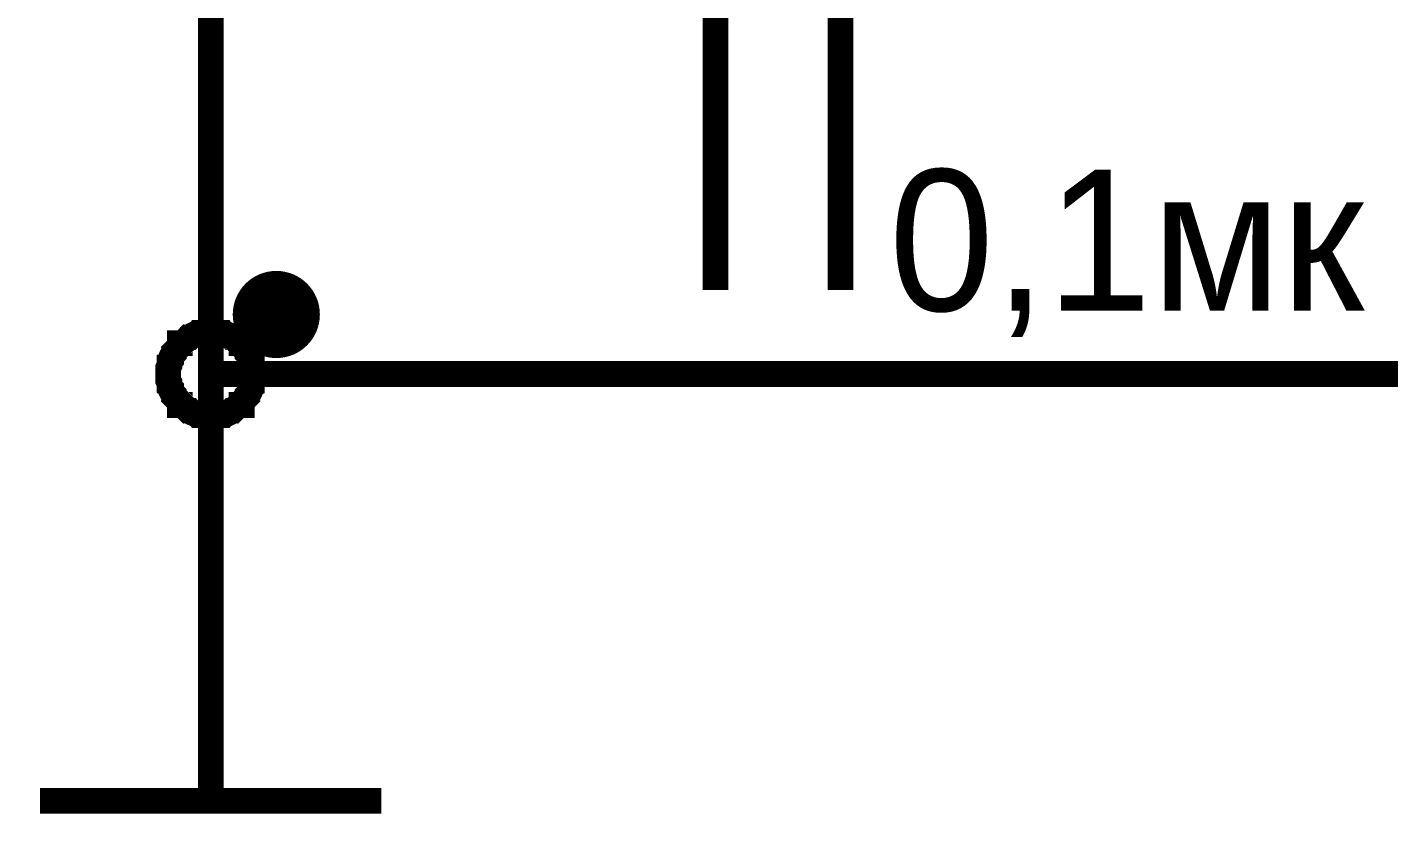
# Model space of a CAD drawing. Extents: x 7 to 406, y 3 to 288.
# Drawn here: x 33.6 to 49.47, y 117.68 to 126.85 of the extents above; entities that cross this region are included whole.
import ezdxf

# ---------------------------------------------------------------- set-up
doc = ezdxf.new("R2010")
doc.units = 0
doc.layers.add('SHEET', color=255, linetype='CONTINUOUS')

msp = doc.modelspace()

# ---------------------------------------------------------------- linework, layer by layer
at = {"layer": 'SHEET', "const_width": 0.3}
for points in [[(35.736, 122.806), (35.736, 127.696)], [(41.621, 123.784), (41.621, 127.696)], [(43.079, 123.784), (43.079, 127.696)], [(35.239, 122.806), (35.239, 122.823), (35.239, 122.857), (35.239, 122.874), (35.256, 122.909), (35.256, 122.926), (35.256, 122.96), (35.273, 122.977), (35.273, 122.994), (35.29, 123.029), (35.307, 123.046), (35.307, 123.063), (35.324, 123.08), (35.342, 123.097), (35.359, 123.114), (35.376, 123.132), (35.376, 123.166), (35.41, 123.166), (35.427, 123.183), (35.445, 123.2), (35.462, 123.217), (35.479, 123.235), (35.496, 123.235), (35.513, 123.252), (35.548, 123.269), (35.565, 123.269), (35.582, 123.286), (35.616, 123.286), (35.633, 123.286), (35.668, 123.303), (35.685, 123.303), (35.719, 123.303), (35.736, 123.303)], [(35.239, 122.806), (35.239, 122.823), (35.239, 122.857), (35.239, 122.874), (35.256, 122.909), (35.256, 122.926), (35.256, 122.96), (35.273, 122.977), (35.273, 122.994), (35.29, 123.029), (35.307, 123.046), (35.307, 123.063), (35.324, 123.08), (35.342, 123.097), (35.359, 123.114), (35.376, 123.132), (35.376, 123.166), (35.41, 123.166), (35.427, 123.183), (35.445, 123.2), (35.462, 123.217), (35.479, 123.235), (35.496, 123.235), (35.513, 123.252), (35.548, 123.269), (35.565, 123.269), (35.582, 123.286), (35.616, 123.286), (35.633, 123.286), (35.668, 123.303), (35.685, 123.303), (35.719, 123.303), (35.736, 123.303)], [(35.239, 122.806), (35.239, 122.823), (35.239, 122.857), (35.239, 122.874), (35.256, 122.909), (35.256, 122.926), (35.256, 122.96), (35.273, 122.977), (35.273, 122.994), (35.29, 123.029), (35.307, 123.046), (35.307, 123.063), (35.324, 123.08), (35.342, 123.097), (35.359, 123.114), (35.376, 123.132), (35.376, 123.166), (35.41, 123.166), (35.427, 123.183), (35.445, 123.2), (35.462, 123.217), (35.479, 123.235), (35.496, 123.235), (35.513, 123.252), (35.548, 123.269), (35.565, 123.269), (35.582, 123.286), (35.616, 123.286), (35.633, 123.286), (35.668, 123.303), (35.685, 123.303), (35.719, 123.303), (35.736, 123.303)], [(35.239, 122.806), (35.239, 122.823), (35.239, 122.857), (35.239, 122.874), (35.256, 122.909), (35.256, 122.926), (35.256, 122.96), (35.273, 122.977), (35.273, 122.994), (35.29, 123.029), (35.307, 123.046), (35.307, 123.063), (35.324, 123.08), (35.342, 123.097), (35.359, 123.114), (35.376, 123.132), (35.376, 123.166), (35.41, 123.166), (35.427, 123.183), (35.445, 123.2), (35.462, 123.217), (35.479, 123.235), (35.496, 123.235), (35.513, 123.252), (35.548, 123.269), (35.565, 123.269), (35.582, 123.286), (35.616, 123.286), (35.633, 123.286), (35.668, 123.303), (35.685, 123.303), (35.719, 123.303), (35.736, 123.303)], [(35.239, 122.806), (35.239, 122.823), (35.239, 122.857), (35.239, 122.874), (35.256, 122.909), (35.256, 122.926), (35.256, 122.96), (35.273, 122.977), (35.273, 122.994), (35.29, 123.029), (35.307, 123.046), (35.307, 123.063), (35.324, 123.08), (35.342, 123.097), (35.359, 123.114), (35.376, 123.132), (35.376, 123.166), (35.41, 123.166), (35.427, 123.183), (35.445, 123.2), (35.462, 123.217), (35.479, 123.235), (35.496, 123.235), (35.513, 123.252), (35.548, 123.269), (35.565, 123.269), (35.582, 123.286), (35.616, 123.286), (35.633, 123.286), (35.668, 123.303), (35.685, 123.303), (35.719, 123.303), (35.736, 123.303)], [(35.239, 122.806), (35.239, 122.823), (35.239, 122.857), (35.239, 122.874), (35.256, 122.909), (35.256, 122.926), (35.256, 122.96), (35.273, 122.977), (35.273, 122.994), (35.29, 123.029), (35.307, 123.046), (35.307, 123.063), (35.324, 123.08), (35.342, 123.097), (35.359, 123.114), (35.376, 123.132), (35.376, 123.166), (35.41, 123.166), (35.427, 123.183), (35.445, 123.2), (35.462, 123.217), (35.479, 123.235), (35.496, 123.235), (35.513, 123.252), (35.548, 123.269), (35.565, 123.269), (35.582, 123.286), (35.616, 123.286), (35.633, 123.286), (35.668, 123.303), (35.685, 123.303), (35.719, 123.303), (35.736, 123.303)], [(35.239, 122.806), (35.239, 122.823), (35.239, 122.857), (35.239, 122.874), (35.256, 122.909), (35.256, 122.926), (35.256, 122.96), (35.273, 122.977), (35.273, 122.994), (35.29, 123.029), (35.307, 123.046), (35.307, 123.063), (35.324, 123.08), (35.342, 123.097), (35.359, 123.114), (35.376, 123.132), (35.376, 123.166), (35.41, 123.166), (35.427, 123.183), (35.445, 123.2), (35.462, 123.217), (35.479, 123.235), (35.496, 123.235), (35.513, 123.252), (35.548, 123.269), (35.565, 123.269), (35.582, 123.286), (35.616, 123.286), (35.633, 123.286), (35.668, 123.303), (35.685, 123.303), (35.719, 123.303), (35.736, 123.303)], [(35.239, 122.806), (35.239, 122.823), (35.239, 122.857), (35.239, 122.874), (35.256, 122.909), (35.256, 122.926), (35.256, 122.96), (35.273, 122.977), (35.273, 122.994), (35.29, 123.029), (35.307, 123.046), (35.307, 123.063), (35.324, 123.08), (35.342, 123.097), (35.359, 123.114), (35.376, 123.132), (35.376, 123.166), (35.41, 123.166), (35.427, 123.183), (35.445, 123.2), (35.462, 123.217), (35.479, 123.235), (35.496, 123.235), (35.513, 123.252), (35.548, 123.269), (35.565, 123.269), (35.582, 123.286), (35.616, 123.286), (35.633, 123.286), (35.668, 123.303), (35.685, 123.303), (35.719, 123.303), (35.736, 123.303)], [(35.239, 122.806), (35.239, 122.823), (35.239, 122.857), (35.239, 122.874), (35.256, 122.909), (35.256, 122.926), (35.256, 122.96), (35.273, 122.977), (35.273, 122.994), (35.29, 123.029), (35.307, 123.046), (35.307, 123.063), (35.324, 123.08), (35.342, 123.097), (35.359, 123.114), (35.376, 123.132), (35.376, 123.166), (35.41, 123.166), (35.427, 123.183), (35.445, 123.2), (35.462, 123.217), (35.479, 123.235), (35.496, 123.235), (35.513, 123.252), (35.548, 123.269), (35.565, 123.269), (35.582, 123.286), (35.616, 123.286), (35.633, 123.286), (35.668, 123.303), (35.685, 123.303), (35.719, 123.303), (35.736, 123.303)], [(35.239, 122.806), (35.239, 122.823), (35.239, 122.857), (35.239, 122.874), (35.256, 122.909), (35.256, 122.926), (35.256, 122.96), (35.273, 122.977), (35.273, 122.994), (35.29, 123.029), (35.307, 123.046), (35.307, 123.063), (35.324, 123.08), (35.342, 123.097), (35.359, 123.114), (35.376, 123.132), (35.376, 123.166), (35.41, 123.166), (35.427, 123.183), (35.445, 123.2), (35.462, 123.217), (35.479, 123.235), (35.496, 123.235), (35.513, 123.252), (35.548, 123.269), (35.565, 123.269), (35.582, 123.286), (35.616, 123.286), (35.633, 123.286), (35.668, 123.303), (35.685, 123.303), (35.719, 123.303), (35.736, 123.303)], [(35.239, 122.806), (35.239, 122.823), (35.239, 122.857), (35.239, 122.874), (35.256, 122.909), (35.256, 122.926), (35.256, 122.96), (35.273, 122.977), (35.273, 122.994), (35.29, 123.029), (35.307, 123.046), (35.307, 123.063), (35.324, 123.08), (35.342, 123.097), (35.359, 123.114), (35.376, 123.132), (35.376, 123.166), (35.41, 123.166), (35.427, 123.183), (35.445, 123.2), (35.462, 123.217), (35.479, 123.235), (35.496, 123.235), (35.513, 123.252), (35.548, 123.269), (35.565, 123.269), (35.582, 123.286), (35.616, 123.286), (35.633, 123.286), (35.668, 123.303), (35.685, 123.303), (35.719, 123.303), (35.736, 123.303)], [(35.239, 122.806), (35.239, 122.823), (35.239, 122.857), (35.239, 122.874), (35.256, 122.909), (35.256, 122.926), (35.256, 122.96), (35.273, 122.977), (35.273, 122.994), (35.29, 123.029), (35.307, 123.046), (35.307, 123.063), (35.324, 123.08), (35.342, 123.097), (35.359, 123.114), (35.376, 123.132), (35.376, 123.166), (35.41, 123.166), (35.427, 123.183), (35.445, 123.2), (35.462, 123.217), (35.479, 123.235), (35.496, 123.235), (35.513, 123.252), (35.548, 123.269), (35.565, 123.269), (35.582, 123.286), (35.616, 123.286), (35.633, 123.286), (35.668, 123.303), (35.685, 123.303), (35.719, 123.303), (35.736, 123.303)], [(35.736, 123.303), (35.736, 123.303)], [(35.736, 123.303), (35.753, 123.303), (35.788, 123.303), (35.805, 123.303), (35.839, 123.286), (35.856, 123.286), (35.891, 123.286), (35.908, 123.269), (35.925, 123.269), (35.959, 123.252), (35.976, 123.235), (35.994, 123.235), (36.011, 123.217), (36.028, 123.2), (36.045, 123.183), (36.062, 123.166), (36.097, 123.166), (36.097, 123.132), (36.114, 123.114), (36.131, 123.097), (36.148, 123.08), (36.165, 123.063), (36.165, 123.046), (36.182, 123.029), (36.199, 122.994), (36.199, 122.977), (36.217, 122.96), (36.217, 122.926), (36.217, 122.909), (36.234, 122.874), (36.234, 122.857), (36.234, 122.823), (36.234, 122.806)], [(35.736, 123.303), (35.736, 123.303)], [(35.736, 123.303), (35.753, 123.303), (35.788, 123.303), (35.805, 123.303), (35.839, 123.286), (35.856, 123.286), (35.891, 123.286), (35.908, 123.269), (35.925, 123.269), (35.959, 123.252), (35.976, 123.235), (35.994, 123.235), (36.011, 123.217), (36.028, 123.2), (36.045, 123.183), (36.062, 123.166), (36.097, 123.166), (36.097, 123.132), (36.114, 123.114), (36.131, 123.097), (36.148, 123.08), (36.165, 123.063), (36.165, 123.046), (36.182, 123.029), (36.199, 122.994), (36.199, 122.977), (36.217, 122.96), (36.217, 122.926), (36.217, 122.909), (36.234, 122.874), (36.234, 122.857), (36.234, 122.823), (36.234, 122.806)], [(35.736, 123.303), (35.736, 123.303)], [(35.736, 123.303), (35.753, 123.303), (35.788, 123.303), (35.805, 123.303), (35.839, 123.286), (35.856, 123.286), (35.891, 123.286), (35.908, 123.269), (35.925, 123.269), (35.959, 123.252), (35.976, 123.235), (35.994, 123.235), (36.011, 123.217), (36.028, 123.2), (36.045, 123.183), (36.062, 123.166), (36.097, 123.166), (36.097, 123.132), (36.114, 123.114), (36.131, 123.097), (36.148, 123.08), (36.165, 123.063), (36.165, 123.046), (36.182, 123.029), (36.199, 122.994), (36.199, 122.977), (36.217, 122.96), (36.217, 122.926), (36.217, 122.909), (36.234, 122.874), (36.234, 122.857), (36.234, 122.823), (36.234, 122.806)], [(35.736, 123.303), (35.736, 123.303)], [(35.736, 123.303), (35.753, 123.303), (35.788, 123.303), (35.805, 123.303), (35.839, 123.286), (35.856, 123.286), (35.891, 123.286), (35.908, 123.269), (35.925, 123.269), (35.959, 123.252), (35.976, 123.235), (35.994, 123.235), (36.011, 123.217), (36.028, 123.2), (36.045, 123.183), (36.062, 123.166), (36.097, 123.166), (36.097, 123.132), (36.114, 123.114), (36.131, 123.097), (36.148, 123.08), (36.165, 123.063), (36.165, 123.046), (36.182, 123.029), (36.199, 122.994), (36.199, 122.977), (36.217, 122.96), (36.217, 122.926), (36.217, 122.909), (36.234, 122.874), (36.234, 122.857), (36.234, 122.823), (36.234, 122.806)], [(35.736, 123.303), (35.736, 123.303)], [(35.736, 123.303), (35.753, 123.303), (35.788, 123.303), (35.805, 123.303), (35.839, 123.286), (35.856, 123.286), (35.891, 123.286), (35.908, 123.269), (35.925, 123.269), (35.959, 123.252), (35.976, 123.235), (35.994, 123.235), (36.011, 123.217), (36.028, 123.2), (36.045, 123.183), (36.062, 123.166), (36.097, 123.166), (36.097, 123.132), (36.114, 123.114), (36.131, 123.097), (36.148, 123.08), (36.165, 123.063), (36.165, 123.046), (36.182, 123.029), (36.199, 122.994), (36.199, 122.977), (36.217, 122.96), (36.217, 122.926), (36.217, 122.909), (36.234, 122.874), (36.234, 122.857), (36.234, 122.823), (36.234, 122.806)], [(35.736, 123.303), (35.736, 123.303)], [(35.736, 123.303), (35.753, 123.303), (35.788, 123.303), (35.805, 123.303), (35.839, 123.286), (35.856, 123.286), (35.891, 123.286), (35.908, 123.269), (35.925, 123.269), (35.959, 123.252), (35.976, 123.235), (35.994, 123.235), (36.011, 123.217), (36.028, 123.2), (36.045, 123.183), (36.062, 123.166), (36.097, 123.166), (36.097, 123.132), (36.114, 123.114), (36.131, 123.097), (36.148, 123.08), (36.165, 123.063), (36.165, 123.046), (36.182, 123.029), (36.199, 122.994), (36.199, 122.977), (36.217, 122.96), (36.217, 122.926), (36.217, 122.909), (36.234, 122.874), (36.234, 122.857), (36.234, 122.823), (36.234, 122.806)], [(35.736, 123.303), (35.736, 123.303)], [(35.736, 123.303), (35.753, 123.303), (35.788, 123.303), (35.805, 123.303), (35.839, 123.286), (35.856, 123.286), (35.891, 123.286), (35.908, 123.269), (35.925, 123.269), (35.959, 123.252), (35.976, 123.235), (35.994, 123.235), (36.011, 123.217), (36.028, 123.2), (36.045, 123.183), (36.062, 123.166), (36.097, 123.166), (36.097, 123.132), (36.114, 123.114), (36.131, 123.097), (36.148, 123.08), (36.165, 123.063), (36.165, 123.046), (36.182, 123.029), (36.199, 122.994), (36.199, 122.977), (36.217, 122.96), (36.217, 122.926), (36.217, 122.909), (36.234, 122.874), (36.234, 122.857), (36.234, 122.823), (36.234, 122.806)], [(35.736, 123.303), (35.736, 123.303)], [(35.736, 123.303), (35.753, 123.303), (35.788, 123.303), (35.805, 123.303), (35.839, 123.286), (35.856, 123.286), (35.891, 123.286), (35.908, 123.269), (35.925, 123.269), (35.959, 123.252), (35.976, 123.235), (35.994, 123.235), (36.011, 123.217), (36.028, 123.2), (36.045, 123.183), (36.062, 123.166), (36.097, 123.166), (36.097, 123.132), (36.114, 123.114), (36.131, 123.097), (36.148, 123.08), (36.165, 123.063), (36.165, 123.046), (36.182, 123.029), (36.199, 122.994), (36.199, 122.977), (36.217, 122.96), (36.217, 122.926), (36.217, 122.909), (36.234, 122.874), (36.234, 122.857), (36.234, 122.823), (36.234, 122.806)], [(35.736, 123.303), (35.736, 123.303)], [(35.736, 123.303), (35.753, 123.303), (35.788, 123.303), (35.805, 123.303), (35.839, 123.286), (35.856, 123.286), (35.891, 123.286), (35.908, 123.269), (35.925, 123.269), (35.959, 123.252), (35.976, 123.235), (35.994, 123.235), (36.011, 123.217), (36.028, 123.2), (36.045, 123.183), (36.062, 123.166), (36.097, 123.166), (36.097, 123.132), (36.114, 123.114), (36.131, 123.097), (36.148, 123.08), (36.165, 123.063), (36.165, 123.046), (36.182, 123.029), (36.199, 122.994), (36.199, 122.977), (36.217, 122.96), (36.217, 122.926), (36.217, 122.909), (36.234, 122.874), (36.234, 122.857), (36.234, 122.823), (36.234, 122.806)], [(35.736, 123.303), (35.736, 123.303)], [(35.736, 123.303), (35.753, 123.303), (35.788, 123.303), (35.805, 123.303), (35.839, 123.286), (35.856, 123.286), (35.891, 123.286), (35.908, 123.269), (35.925, 123.269), (35.959, 123.252), (35.976, 123.235), (35.994, 123.235), (36.011, 123.217), (36.028, 123.2), (36.045, 123.183), (36.062, 123.166), (36.097, 123.166), (36.097, 123.132), (36.114, 123.114), (36.131, 123.097), (36.148, 123.08), (36.165, 123.063), (36.165, 123.046), (36.182, 123.029), (36.199, 122.994), (36.199, 122.977), (36.217, 122.96), (36.217, 122.926), (36.217, 122.909), (36.234, 122.874), (36.234, 122.857), (36.234, 122.823), (36.234, 122.806)], [(35.736, 123.303), (35.736, 123.303)], [(35.736, 123.303), (35.753, 123.303), (35.788, 123.303), (35.805, 123.303), (35.839, 123.286), (35.856, 123.286), (35.891, 123.286), (35.908, 123.269), (35.925, 123.269), (35.959, 123.252), (35.976, 123.235), (35.994, 123.235), (36.011, 123.217), (36.028, 123.2), (36.045, 123.183), (36.062, 123.166), (36.097, 123.166), (36.097, 123.132), (36.114, 123.114), (36.131, 123.097), (36.148, 123.08), (36.165, 123.063), (36.165, 123.046), (36.182, 123.029), (36.199, 122.994), (36.199, 122.977), (36.217, 122.96), (36.217, 122.926), (36.217, 122.909), (36.234, 122.874), (36.234, 122.857), (36.234, 122.823), (36.234, 122.806)], [(35.736, 123.303), (35.736, 123.303)], [(35.736, 123.303), (35.753, 123.303), (35.788, 123.303), (35.805, 123.303), (35.839, 123.286), (35.856, 123.286), (35.891, 123.286), (35.908, 123.269), (35.925, 123.269), (35.959, 123.252), (35.976, 123.235), (35.994, 123.235), (36.011, 123.217), (36.028, 123.2), (36.045, 123.183), (36.062, 123.166), (36.097, 123.166), (36.097, 123.132), (36.114, 123.114), (36.131, 123.097), (36.148, 123.08), (36.165, 123.063), (36.165, 123.046), (36.182, 123.029), (36.199, 122.994), (36.199, 122.977), (36.217, 122.96), (36.217, 122.926), (36.217, 122.909), (36.234, 122.874), (36.234, 122.857), (36.234, 122.823), (36.234, 122.806)], [(35.736, 122.308), (35.719, 122.308), (35.685, 122.308), (35.668, 122.308), (35.633, 122.325), (35.616, 122.325), (35.582, 122.325), (35.565, 122.342), (35.548, 122.342), (35.513, 122.359), (35.496, 122.377), (35.479, 122.377), (35.462, 122.394), (35.445, 122.411), (35.427, 122.428), (35.41, 122.445), (35.376, 122.445), (35.376, 122.48), (35.359, 122.497), (35.342, 122.514), (35.324, 122.531), (35.307, 122.548), (35.307, 122.565), (35.29, 122.582), (35.273, 122.617), (35.273, 122.634), (35.256, 122.651), (35.256, 122.685), (35.256, 122.703), (35.239, 122.737), (35.239, 122.754), (35.239, 122.788), (35.239, 122.806)], [(35.239, 122.806), (35.239, 122.806)], [(35.736, 122.308), (35.719, 122.308), (35.685, 122.308), (35.668, 122.308), (35.633, 122.325), (35.616, 122.325), (35.582, 122.325), (35.565, 122.342), (35.548, 122.342), (35.513, 122.359), (35.496, 122.377), (35.479, 122.377), (35.462, 122.394), (35.445, 122.411), (35.427, 122.428), (35.41, 122.445), (35.376, 122.445), (35.376, 122.48), (35.359, 122.497), (35.342, 122.514), (35.324, 122.531), (35.307, 122.548), (35.307, 122.565), (35.29, 122.582), (35.273, 122.617), (35.273, 122.634), (35.256, 122.651), (35.256, 122.685), (35.256, 122.703), (35.239, 122.737), (35.239, 122.754), (35.239, 122.788), (35.239, 122.806)], [(35.239, 122.806), (35.239, 122.806)], [(35.736, 122.308), (35.719, 122.308), (35.685, 122.308), (35.668, 122.308), (35.633, 122.325), (35.616, 122.325), (35.582, 122.325), (35.565, 122.342), (35.548, 122.342), (35.513, 122.359), (35.496, 122.377), (35.479, 122.377), (35.462, 122.394), (35.445, 122.411), (35.427, 122.428), (35.41, 122.445), (35.376, 122.445), (35.376, 122.48), (35.359, 122.497), (35.342, 122.514), (35.324, 122.531), (35.307, 122.548), (35.307, 122.565), (35.29, 122.582), (35.273, 122.617), (35.273, 122.634), (35.256, 122.651), (35.256, 122.685), (35.256, 122.703), (35.239, 122.737), (35.239, 122.754), (35.239, 122.788), (35.239, 122.806)], [(35.239, 122.806), (35.239, 122.806)], [(35.736, 122.308), (35.719, 122.308), (35.685, 122.308), (35.668, 122.308), (35.633, 122.325), (35.616, 122.325), (35.582, 122.325), (35.565, 122.342), (35.548, 122.342), (35.513, 122.359), (35.496, 122.377), (35.479, 122.377), (35.462, 122.394), (35.445, 122.411), (35.427, 122.428), (35.41, 122.445), (35.376, 122.445), (35.376, 122.48), (35.359, 122.497), (35.342, 122.514), (35.324, 122.531), (35.307, 122.548), (35.307, 122.565), (35.29, 122.582), (35.273, 122.617), (35.273, 122.634), (35.256, 122.651), (35.256, 122.685), (35.256, 122.703), (35.239, 122.737), (35.239, 122.754), (35.239, 122.788), (35.239, 122.806)], [(35.239, 122.806), (35.239, 122.806)], [(35.736, 122.308), (35.719, 122.308), (35.685, 122.308), (35.668, 122.308), (35.633, 122.325), (35.616, 122.325), (35.582, 122.325), (35.565, 122.342), (35.548, 122.342), (35.513, 122.359), (35.496, 122.377), (35.479, 122.377), (35.462, 122.394), (35.445, 122.411), (35.427, 122.428), (35.41, 122.445), (35.376, 122.445), (35.376, 122.48), (35.359, 122.497), (35.342, 122.514), (35.324, 122.531), (35.307, 122.548), (35.307, 122.565), (35.29, 122.582), (35.273, 122.617), (35.273, 122.634), (35.256, 122.651), (35.256, 122.685), (35.256, 122.703), (35.239, 122.737), (35.239, 122.754), (35.239, 122.788), (35.239, 122.806)], [(35.239, 122.806), (35.239, 122.806)], [(35.736, 122.308), (35.719, 122.308), (35.685, 122.308), (35.668, 122.308), (35.633, 122.325), (35.616, 122.325), (35.582, 122.325), (35.565, 122.342), (35.548, 122.342), (35.513, 122.359), (35.496, 122.377), (35.479, 122.377), (35.462, 122.394), (35.445, 122.411), (35.427, 122.428), (35.41, 122.445), (35.376, 122.445), (35.376, 122.48), (35.359, 122.497), (35.342, 122.514), (35.324, 122.531), (35.307, 122.548), (35.307, 122.565), (35.29, 122.582), (35.273, 122.617), (35.273, 122.634), (35.256, 122.651), (35.256, 122.685), (35.256, 122.703), (35.239, 122.737), (35.239, 122.754), (35.239, 122.788), (35.239, 122.806)], [(35.239, 122.806), (35.239, 122.806)], [(35.736, 122.308), (35.719, 122.308), (35.685, 122.308), (35.668, 122.308), (35.633, 122.325), (35.616, 122.325), (35.582, 122.325), (35.565, 122.342), (35.548, 122.342), (35.513, 122.359), (35.496, 122.377), (35.479, 122.377), (35.462, 122.394), (35.445, 122.411), (35.427, 122.428), (35.41, 122.445), (35.376, 122.445), (35.376, 122.48), (35.359, 122.497), (35.342, 122.514), (35.324, 122.531), (35.307, 122.548), (35.307, 122.565), (35.29, 122.582), (35.273, 122.617), (35.273, 122.634), (35.256, 122.651), (35.256, 122.685), (35.256, 122.703), (35.239, 122.737), (35.239, 122.754), (35.239, 122.788), (35.239, 122.806)], [(35.239, 122.806), (35.239, 122.806)], [(35.736, 122.308), (35.719, 122.308), (35.685, 122.308), (35.668, 122.308), (35.633, 122.325), (35.616, 122.325), (35.582, 122.325), (35.565, 122.342), (35.548, 122.342), (35.513, 122.359), (35.496, 122.377), (35.479, 122.377), (35.462, 122.394), (35.445, 122.411), (35.427, 122.428), (35.41, 122.445), (35.376, 122.445), (35.376, 122.48), (35.359, 122.497), (35.342, 122.514), (35.324, 122.531), (35.307, 122.548), (35.307, 122.565), (35.29, 122.582), (35.273, 122.617), (35.273, 122.634), (35.256, 122.651), (35.256, 122.685), (35.256, 122.703), (35.239, 122.737), (35.239, 122.754), (35.239, 122.788), (35.239, 122.806)], [(35.239, 122.806), (35.239, 122.806)], [(35.736, 122.308), (35.719, 122.308), (35.685, 122.308), (35.668, 122.308), (35.633, 122.325), (35.616, 122.325), (35.582, 122.325), (35.565, 122.342), (35.548, 122.342), (35.513, 122.359), (35.496, 122.377), (35.479, 122.377), (35.462, 122.394), (35.445, 122.411), (35.427, 122.428), (35.41, 122.445), (35.376, 122.445), (35.376, 122.48), (35.359, 122.497), (35.342, 122.514), (35.324, 122.531), (35.307, 122.548), (35.307, 122.565), (35.29, 122.582), (35.273, 122.617), (35.273, 122.634), (35.256, 122.651), (35.256, 122.685), (35.256, 122.703), (35.239, 122.737), (35.239, 122.754), (35.239, 122.788), (35.239, 122.806)], [(35.239, 122.806), (35.239, 122.806)], [(35.736, 122.308), (35.719, 122.308), (35.685, 122.308), (35.668, 122.308), (35.633, 122.325), (35.616, 122.325), (35.582, 122.325), (35.565, 122.342), (35.548, 122.342), (35.513, 122.359), (35.496, 122.377), (35.479, 122.377), (35.462, 122.394), (35.445, 122.411), (35.427, 122.428), (35.41, 122.445), (35.376, 122.445), (35.376, 122.48), (35.359, 122.497), (35.342, 122.514), (35.324, 122.531), (35.307, 122.548), (35.307, 122.565), (35.29, 122.582), (35.273, 122.617), (35.273, 122.634), (35.256, 122.651), (35.256, 122.685), (35.256, 122.703), (35.239, 122.737), (35.239, 122.754), (35.239, 122.788), (35.239, 122.806)], [(35.239, 122.806), (35.239, 122.806)], [(35.736, 122.308), (35.719, 122.308), (35.685, 122.308), (35.668, 122.308), (35.633, 122.325), (35.616, 122.325), (35.582, 122.325), (35.565, 122.342), (35.548, 122.342), (35.513, 122.359), (35.496, 122.377), (35.479, 122.377), (35.462, 122.394), (35.445, 122.411), (35.427, 122.428), (35.41, 122.445), (35.376, 122.445), (35.376, 122.48), (35.359, 122.497), (35.342, 122.514), (35.324, 122.531), (35.307, 122.548), (35.307, 122.565), (35.29, 122.582), (35.273, 122.617), (35.273, 122.634), (35.256, 122.651), (35.256, 122.685), (35.256, 122.703), (35.239, 122.737), (35.239, 122.754), (35.239, 122.788), (35.239, 122.806)], [(35.239, 122.806), (35.239, 122.806)], [(35.736, 122.308), (35.719, 122.308), (35.685, 122.308), (35.668, 122.308), (35.633, 122.325), (35.616, 122.325), (35.582, 122.325), (35.565, 122.342), (35.548, 122.342), (35.513, 122.359), (35.496, 122.377), (35.479, 122.377), (35.462, 122.394), (35.445, 122.411), (35.427, 122.428), (35.41, 122.445), (35.376, 122.445), (35.376, 122.48), (35.359, 122.497), (35.342, 122.514), (35.324, 122.531), (35.307, 122.548), (35.307, 122.565), (35.29, 122.582), (35.273, 122.617), (35.273, 122.634), (35.256, 122.651), (35.256, 122.685), (35.256, 122.703), (35.239, 122.737), (35.239, 122.754), (35.239, 122.788), (35.239, 122.806)], [(35.239, 122.806), (35.239, 122.806)], [(35.736, 122.806), (35.736, 117.829)], [(36.234, 122.806), (36.234, 122.788), (36.234, 122.754), (36.234, 122.737), (36.217, 122.703), (36.217, 122.685), (36.217, 122.651), (36.199, 122.634), (36.199, 122.617), (36.182, 122.582), (36.165, 122.565), (36.165, 122.548), (36.148, 122.531), (36.131, 122.514), (36.114, 122.497), (36.097, 122.48), (36.097, 122.445), (36.062, 122.445), (36.045, 122.428), (36.028, 122.411), (36.011, 122.394), (35.994, 122.377), (35.976, 122.377), (35.959, 122.359), (35.925, 122.342), (35.908, 122.342), (35.891, 122.325), (35.856, 122.325), (35.839, 122.325), (35.805, 122.308), (35.788, 122.308), (35.753, 122.308), (35.736, 122.308)], [(36.234, 122.806), (36.234, 122.788), (36.234, 122.754), (36.234, 122.737), (36.217, 122.703), (36.217, 122.685), (36.217, 122.651), (36.199, 122.634), (36.199, 122.617), (36.182, 122.582), (36.165, 122.565), (36.165, 122.548), (36.148, 122.531), (36.131, 122.514), (36.114, 122.497), (36.097, 122.48), (36.097, 122.445), (36.062, 122.445), (36.045, 122.428), (36.028, 122.411), (36.011, 122.394), (35.994, 122.377), (35.976, 122.377), (35.959, 122.359), (35.925, 122.342), (35.908, 122.342), (35.891, 122.325), (35.856, 122.325), (35.839, 122.325), (35.805, 122.308), (35.788, 122.308), (35.753, 122.308), (35.736, 122.308)], [(77.357, 122.806), (35.736, 122.806), (35.736, 122.806)], [(36.234, 122.806), (36.234, 122.788), (36.234, 122.754), (36.234, 122.737), (36.217, 122.703), (36.217, 122.685), (36.217, 122.651), (36.199, 122.634), (36.199, 122.617), (36.182, 122.582), (36.165, 122.565), (36.165, 122.548), (36.148, 122.531), (36.131, 122.514), (36.114, 122.497), (36.097, 122.48), (36.097, 122.445), (36.062, 122.445), (36.045, 122.428), (36.028, 122.411), (36.011, 122.394), (35.994, 122.377), (35.976, 122.377), (35.959, 122.359), (35.925, 122.342), (35.908, 122.342), (35.891, 122.325), (35.856, 122.325), (35.839, 122.325), (35.805, 122.308), (35.788, 122.308), (35.753, 122.308), (35.736, 122.308)], [(36.234, 122.806), (36.234, 122.788), (36.234, 122.754), (36.234, 122.737), (36.217, 122.703), (36.217, 122.685), (36.217, 122.651), (36.199, 122.634), (36.199, 122.617), (36.182, 122.582), (36.165, 122.565), (36.165, 122.548), (36.148, 122.531), (36.131, 122.514), (36.114, 122.497), (36.097, 122.48), (36.097, 122.445), (36.062, 122.445), (36.045, 122.428), (36.028, 122.411), (36.011, 122.394), (35.994, 122.377), (35.976, 122.377), (35.959, 122.359), (35.925, 122.342), (35.908, 122.342), (35.891, 122.325), (35.856, 122.325), (35.839, 122.325), (35.805, 122.308), (35.788, 122.308), (35.753, 122.308), (35.736, 122.308)], [(36.234, 122.806), (36.234, 122.788), (36.234, 122.754), (36.234, 122.737), (36.217, 122.703), (36.217, 122.685), (36.217, 122.651), (36.199, 122.634), (36.199, 122.617), (36.182, 122.582), (36.165, 122.565), (36.165, 122.548), (36.148, 122.531), (36.131, 122.514), (36.114, 122.497), (36.097, 122.48), (36.097, 122.445), (36.062, 122.445), (36.045, 122.428), (36.028, 122.411), (36.011, 122.394), (35.994, 122.377), (35.976, 122.377), (35.959, 122.359), (35.925, 122.342), (35.908, 122.342), (35.891, 122.325), (35.856, 122.325), (35.839, 122.325), (35.805, 122.308), (35.788, 122.308), (35.753, 122.308), (35.736, 122.308)], [(36.234, 122.806), (36.234, 122.788), (36.234, 122.754), (36.234, 122.737), (36.217, 122.703), (36.217, 122.685), (36.217, 122.651), (36.199, 122.634), (36.199, 122.617), (36.182, 122.582), (36.165, 122.565), (36.165, 122.548), (36.148, 122.531), (36.131, 122.514), (36.114, 122.497), (36.097, 122.48), (36.097, 122.445), (36.062, 122.445), (36.045, 122.428), (36.028, 122.411), (36.011, 122.394), (35.994, 122.377), (35.976, 122.377), (35.959, 122.359), (35.925, 122.342), (35.908, 122.342), (35.891, 122.325), (35.856, 122.325), (35.839, 122.325), (35.805, 122.308), (35.788, 122.308), (35.753, 122.308), (35.736, 122.308)], [(36.234, 122.806), (36.234, 122.788), (36.234, 122.754), (36.234, 122.737), (36.217, 122.703), (36.217, 122.685), (36.217, 122.651), (36.199, 122.634), (36.199, 122.617), (36.182, 122.582), (36.165, 122.565), (36.165, 122.548), (36.148, 122.531), (36.131, 122.514), (36.114, 122.497), (36.097, 122.48), (36.097, 122.445), (36.062, 122.445), (36.045, 122.428), (36.028, 122.411), (36.011, 122.394), (35.994, 122.377), (35.976, 122.377), (35.959, 122.359), (35.925, 122.342), (35.908, 122.342), (35.891, 122.325), (35.856, 122.325), (35.839, 122.325), (35.805, 122.308), (35.788, 122.308), (35.753, 122.308), (35.736, 122.308)], [(36.234, 122.806), (36.234, 122.788), (36.234, 122.754), (36.234, 122.737), (36.217, 122.703), (36.217, 122.685), (36.217, 122.651), (36.199, 122.634), (36.199, 122.617), (36.182, 122.582), (36.165, 122.565), (36.165, 122.548), (36.148, 122.531), (36.131, 122.514), (36.114, 122.497), (36.097, 122.48), (36.097, 122.445), (36.062, 122.445), (36.045, 122.428), (36.028, 122.411), (36.011, 122.394), (35.994, 122.377), (35.976, 122.377), (35.959, 122.359), (35.925, 122.342), (35.908, 122.342), (35.891, 122.325), (35.856, 122.325), (35.839, 122.325), (35.805, 122.308), (35.788, 122.308), (35.753, 122.308), (35.736, 122.308)], [(36.234, 122.806), (36.234, 122.788), (36.234, 122.754), (36.234, 122.737), (36.217, 122.703), (36.217, 122.685), (36.217, 122.651), (36.199, 122.634), (36.199, 122.617), (36.182, 122.582), (36.165, 122.565), (36.165, 122.548), (36.148, 122.531), (36.131, 122.514), (36.114, 122.497), (36.097, 122.48), (36.097, 122.445), (36.062, 122.445), (36.045, 122.428), (36.028, 122.411), (36.011, 122.394), (35.994, 122.377), (35.976, 122.377), (35.959, 122.359), (35.925, 122.342), (35.908, 122.342), (35.891, 122.325), (35.856, 122.325), (35.839, 122.325), (35.805, 122.308), (35.788, 122.308), (35.753, 122.308), (35.736, 122.308)], [(36.234, 122.806), (36.234, 122.788), (36.234, 122.754), (36.234, 122.737), (36.217, 122.703), (36.217, 122.685), (36.217, 122.651), (36.199, 122.634), (36.199, 122.617), (36.182, 122.582), (36.165, 122.565), (36.165, 122.548), (36.148, 122.531), (36.131, 122.514), (36.114, 122.497), (36.097, 122.48), (36.097, 122.445), (36.062, 122.445), (36.045, 122.428), (36.028, 122.411), (36.011, 122.394), (35.994, 122.377), (35.976, 122.377), (35.959, 122.359), (35.925, 122.342), (35.908, 122.342), (35.891, 122.325), (35.856, 122.325), (35.839, 122.325), (35.805, 122.308), (35.788, 122.308), (35.753, 122.308), (35.736, 122.308)], [(36.234, 122.806), (36.234, 122.788), (36.234, 122.754), (36.234, 122.737), (36.217, 122.703), (36.217, 122.685), (36.217, 122.651), (36.199, 122.634), (36.199, 122.617), (36.182, 122.582), (36.165, 122.565), (36.165, 122.548), (36.148, 122.531), (36.131, 122.514), (36.114, 122.497), (36.097, 122.48), (36.097, 122.445), (36.062, 122.445), (36.045, 122.428), (36.028, 122.411), (36.011, 122.394), (35.994, 122.377), (35.976, 122.377), (35.959, 122.359), (35.925, 122.342), (35.908, 122.342), (35.891, 122.325), (35.856, 122.325), (35.839, 122.325), (35.805, 122.308), (35.788, 122.308), (35.753, 122.308), (35.736, 122.308)], [(36.234, 122.806), (36.234, 122.788), (36.234, 122.754), (36.234, 122.737), (36.217, 122.703), (36.217, 122.685), (36.217, 122.651), (36.199, 122.634), (36.199, 122.617), (36.182, 122.582), (36.165, 122.565), (36.165, 122.548), (36.148, 122.531), (36.131, 122.514), (36.114, 122.497), (36.097, 122.48), (36.097, 122.445), (36.062, 122.445), (36.045, 122.428), (36.028, 122.411), (36.011, 122.394), (35.994, 122.377), (35.976, 122.377), (35.959, 122.359), (35.925, 122.342), (35.908, 122.342), (35.891, 122.325), (35.856, 122.325), (35.839, 122.325), (35.805, 122.308), (35.788, 122.308), (35.753, 122.308), (35.736, 122.308)], [(36.234, 122.806), (36.234, 122.806), (36.234, 122.806), (36.234, 122.806), (36.234, 122.806), (36.234, 122.806), (36.234, 122.806), (36.234, 122.806), (36.234, 122.806), (36.234, 122.806), (36.234, 122.806), (36.234, 122.806), (36.234, 122.806), (36.234, 122.806), (36.234, 122.806), (36.234, 122.806), (36.234, 122.806), (36.234, 122.806), (36.234, 122.806), (36.234, 122.806), (36.234, 122.806), (36.234, 122.806), (36.234, 122.806), (36.234, 122.806), (36.234, 122.806), (36.234, 122.806), (36.234, 122.806), (36.234, 122.806), (36.234, 122.806), (36.234, 122.806), (36.234, 122.806), (36.234, 122.806), (36.234, 122.806)], [(36.234, 122.806), (36.234, 122.806)], [(36.234, 122.806), (36.234, 122.806), (36.234, 122.806), (36.234, 122.806), (36.234, 122.806), (36.234, 122.806), (36.234, 122.806), (36.234, 122.806), (36.234, 122.806), (36.234, 122.806), (36.234, 122.806), (36.234, 122.806), (36.234, 122.806), (36.234, 122.806), (36.234, 122.806), (36.234, 122.806), (36.234, 122.806), (36.234, 122.806), (36.234, 122.806), (36.234, 122.806), (36.234, 122.806), (36.234, 122.806), (36.234, 122.806), (36.234, 122.806), (36.234, 122.806), (36.234, 122.806), (36.234, 122.806), (36.234, 122.806), (36.234, 122.806), (36.234, 122.806), (36.234, 122.806), (36.234, 122.806), (36.234, 122.806)], [(36.234, 122.806), (36.234, 122.806)], [(36.234, 122.806), (36.234, 122.806), (36.234, 122.806), (36.234, 122.806), (36.234, 122.806), (36.234, 122.806), (36.234, 122.806), (36.234, 122.806), (36.234, 122.806), (36.234, 122.806), (36.234, 122.806), (36.234, 122.806), (36.234, 122.806), (36.234, 122.806), (36.234, 122.806), (36.234, 122.806), (36.234, 122.806), (36.234, 122.806), (36.234, 122.806), (36.234, 122.806), (36.234, 122.806), (36.234, 122.806), (36.234, 122.806), (36.234, 122.806), (36.234, 122.806), (36.234, 122.806), (36.234, 122.806), (36.234, 122.806), (36.234, 122.806), (36.234, 122.806), (36.234, 122.806), (36.234, 122.806), (36.234, 122.806)], [(36.234, 122.806), (36.234, 122.806)], [(36.234, 122.806), (36.234, 122.806), (36.234, 122.806), (36.234, 122.806), (36.234, 122.806), (36.234, 122.806), (36.234, 122.806), (36.234, 122.806), (36.234, 122.806), (36.234, 122.806), (36.234, 122.806), (36.234, 122.806), (36.234, 122.806), (36.234, 122.806), (36.234, 122.806), (36.234, 122.806), (36.234, 122.806), (36.234, 122.806), (36.234, 122.806), (36.234, 122.806), (36.234, 122.806), (36.234, 122.806), (36.234, 122.806), (36.234, 122.806), (36.234, 122.806), (36.234, 122.806), (36.234, 122.806), (36.234, 122.806), (36.234, 122.806), (36.234, 122.806), (36.234, 122.806), (36.234, 122.806), (36.234, 122.806)], [(36.234, 122.806), (36.234, 122.806)], [(36.234, 122.806), (36.234, 122.806), (36.234, 122.806), (36.234, 122.806), (36.234, 122.806), (36.234, 122.806), (36.234, 122.806), (36.234, 122.806), (36.234, 122.806), (36.234, 122.806), (36.234, 122.806), (36.234, 122.806), (36.234, 122.806), (36.234, 122.806), (36.234, 122.806), (36.234, 122.806), (36.234, 122.806), (36.234, 122.806), (36.234, 122.806), (36.234, 122.806), (36.234, 122.806), (36.234, 122.806), (36.234, 122.806), (36.234, 122.806), (36.234, 122.806), (36.234, 122.806), (36.234, 122.806), (36.234, 122.806), (36.234, 122.806), (36.234, 122.806), (36.234, 122.806), (36.234, 122.806), (36.234, 122.806)], [(36.234, 122.806), (36.234, 122.806)], [(36.234, 122.806), (36.234, 122.806), (36.234, 122.806), (36.234, 122.806), (36.234, 122.806), (36.234, 122.806), (36.234, 122.806), (36.234, 122.806), (36.234, 122.806), (36.234, 122.806), (36.234, 122.806), (36.234, 122.806), (36.234, 122.806), (36.234, 122.806), (36.234, 122.806), (36.234, 122.806), (36.234, 122.806), (36.234, 122.806), (36.234, 122.806), (36.234, 122.806), (36.234, 122.806), (36.234, 122.806), (36.234, 122.806), (36.234, 122.806), (36.234, 122.806), (36.234, 122.806), (36.234, 122.806), (36.234, 122.806), (36.234, 122.806), (36.234, 122.806), (36.234, 122.806), (36.234, 122.806), (36.234, 122.806)], [(36.234, 122.806), (36.234, 122.806)], [(36.234, 122.806), (36.234, 122.806), (36.234, 122.806), (36.234, 122.806), (36.234, 122.806), (36.234, 122.806), (36.234, 122.806), (36.234, 122.806), (36.234, 122.806), (36.234, 122.806), (36.234, 122.806), (36.234, 122.806), (36.234, 122.806), (36.234, 122.806), (36.234, 122.806), (36.234, 122.806), (36.234, 122.806), (36.234, 122.806), (36.234, 122.806), (36.234, 122.806), (36.234, 122.806), (36.234, 122.806), (36.234, 122.806), (36.234, 122.806), (36.234, 122.806), (36.234, 122.806), (36.234, 122.806), (36.234, 122.806), (36.234, 122.806), (36.234, 122.806), (36.234, 122.806), (36.234, 122.806), (36.234, 122.806)], [(36.234, 122.806), (36.234, 122.806)], [(36.234, 122.806), (36.234, 122.806), (36.234, 122.806), (36.234, 122.806), (36.234, 122.806), (36.234, 122.806), (36.234, 122.806), (36.234, 122.806), (36.234, 122.806), (36.234, 122.806), (36.234, 122.806), (36.234, 122.806), (36.234, 122.806), (36.234, 122.806), (36.234, 122.806), (36.234, 122.806), (36.234, 122.806), (36.234, 122.806), (36.234, 122.806), (36.234, 122.806), (36.234, 122.806), (36.234, 122.806), (36.234, 122.806), (36.234, 122.806), (36.234, 122.806), (36.234, 122.806), (36.234, 122.806), (36.234, 122.806), (36.234, 122.806), (36.234, 122.806), (36.234, 122.806), (36.234, 122.806), (36.234, 122.806)], [(36.234, 122.806), (36.234, 122.806)], [(36.234, 122.806), (36.234, 122.806), (36.234, 122.806), (36.234, 122.806), (36.234, 122.806), (36.234, 122.806), (36.234, 122.806), (36.234, 122.806), (36.234, 122.806), (36.234, 122.806), (36.234, 122.806), (36.234, 122.806), (36.234, 122.806), (36.234, 122.806), (36.234, 122.806), (36.234, 122.806), (36.234, 122.806), (36.234, 122.806), (36.234, 122.806), (36.234, 122.806), (36.234, 122.806), (36.234, 122.806), (36.234, 122.806), (36.234, 122.806), (36.234, 122.806), (36.234, 122.806), (36.234, 122.806), (36.234, 122.806), (36.234, 122.806), (36.234, 122.806), (36.234, 122.806), (36.234, 122.806), (36.234, 122.806)], [(36.234, 122.806), (36.234, 122.806)], [(36.234, 122.806), (36.234, 122.806), (36.234, 122.806), (36.234, 122.806), (36.234, 122.806), (36.234, 122.806), (36.234, 122.806), (36.234, 122.806), (36.234, 122.806), (36.234, 122.806), (36.234, 122.806), (36.234, 122.806), (36.234, 122.806), (36.234, 122.806), (36.234, 122.806), (36.234, 122.806), (36.234, 122.806), (36.234, 122.806), (36.234, 122.806), (36.234, 122.806), (36.234, 122.806), (36.234, 122.806), (36.234, 122.806), (36.234, 122.806), (36.234, 122.806), (36.234, 122.806), (36.234, 122.806), (36.234, 122.806), (36.234, 122.806), (36.234, 122.806), (36.234, 122.806), (36.234, 122.806), (36.234, 122.806)], [(36.234, 122.806), (36.234, 122.806)], [(36.234, 122.806), (36.234, 122.806), (36.234, 122.806), (36.234, 122.806), (36.234, 122.806), (36.234, 122.806), (36.234, 122.806), (36.234, 122.806), (36.234, 122.806), (36.234, 122.806), (36.234, 122.806), (36.234, 122.806), (36.234, 122.806), (36.234, 122.806), (36.234, 122.806), (36.234, 122.806), (36.234, 122.806), (36.234, 122.806), (36.234, 122.806), (36.234, 122.806), (36.234, 122.806), (36.234, 122.806), (36.234, 122.806), (36.234, 122.806), (36.234, 122.806), (36.234, 122.806), (36.234, 122.806), (36.234, 122.806), (36.234, 122.806), (36.234, 122.806), (36.234, 122.806), (36.234, 122.806), (36.234, 122.806)], [(36.234, 122.806), (36.234, 122.806)], [(36.234, 122.806), (36.234, 122.806), (36.234, 122.806), (36.234, 122.806), (36.234, 122.806), (36.234, 122.806), (36.234, 122.806), (36.234, 122.806), (36.234, 122.806), (36.234, 122.806), (36.234, 122.806), (36.234, 122.806), (36.234, 122.806), (36.234, 122.806), (36.234, 122.806), (36.234, 122.806), (36.234, 122.806), (36.234, 122.806), (36.234, 122.806), (36.234, 122.806), (36.234, 122.806), (36.234, 122.806), (36.234, 122.806), (36.234, 122.806), (36.234, 122.806), (36.234, 122.806), (36.234, 122.806), (36.234, 122.806), (36.234, 122.806), (36.234, 122.806), (36.234, 122.806), (36.234, 122.806), (36.234, 122.806)], [(36.234, 122.806), (36.234, 122.806)], [(33.746, 117.829), (37.726, 117.829)]]:
    msp.add_lwpolyline(points, dxfattribs=at)
at = {"layer": 'SHEET', "const_width": 0.508}
msp.add_lwpolyline([(36.247, 123.5, 1), (36.755, 123.5, 1)], format="xyb", close=True, dxfattribs=at)

# ---------------------------------------------------------------- texts
at = {"layer": 'SHEET'}
msp.add_text('0,1мк', height=1.6472, dxfattribs=at).set_placement((43.645, 123.543))

doc.saveas('drawing.dxf')
